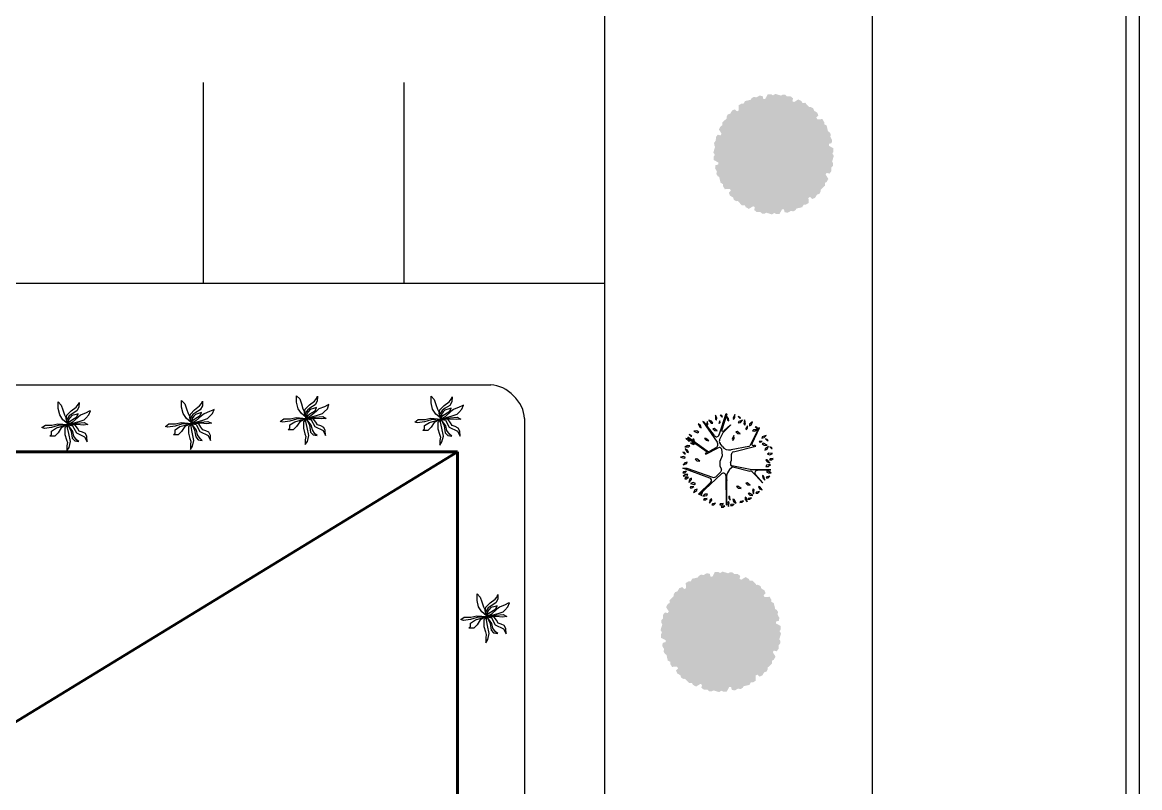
# Model space of a CAD drawing. Header units: millimetres. Extents: x -273369 to 399464, y -35443 to 194245.
# Drawn here: x -162076 to -145369, y -2983 to 8457 of the extents above; entities that cross this region are included whole.
import ezdxf

# ---------------------------------------------------------------- set-up
doc = ezdxf.new("R2010")
doc.units = ezdxf.units.MM
doc.linetypes.add('ACAD_ISO02W100', pattern=[15, 12, -3])
doc.layers.add('TREES', color=3, linetype='Continuous')

# ---------------------------------------------------------------- blocks, each defined once
blk = doc.blocks.new('R_TREE13')
at = {"layer": 'TREES', "color": 3}
for p, q in [((-345, 1304), (-377, 1278)), ((-343, 1279), (-345, 1304)), ((-197, 1314), (-209, 1201)), ((-164, 1237), (-197, 1314)), ((-18, 1279), (-61, 1330)), ((-61, 1330), (-45, 1241)), ((-659, 1066), (-719, 1123)), ((-719, 1123), (-685, 1015)), ((-685, 1015), (-647, 998)), ((-647, 998), (-659, 1066)), ((-622, 1111), (-575, 1160)), ((-609, 1159), (-622, 1111)), ((-577, 1185), (-609, 1159)), ((-575, 1160), (-577, 1185)), ((-549, 1013), (-558, 945)), ((-531, 966), (-549, 1013)), ((-445, 1154), (-496, 1052)), ((-496, 1052), (-481, 1013)), ((-481, 1013), (-441, 1070)), ((-441, 1070), (-445, 1154)), ((-331, 1155), (-407, 1192)), ((-407, 1192), (-341, 1098)), ((-390, 1229), (-343, 1279)), ((-377, 1278), (-390, 1229)), ((-341, 1098), (-300, 1093)), ((-300, 1093), (-331, 1155)), ((-209, 1201), (-182, 1170)), ((-182, 1170), (-164, 1237)), ((-45, 1241), (-16, 1223)), ((-22, 1158), (-23, 1117)), ((-23, 1117), (36, 1153)), ((66, 1231), (-22, 1158)), ((-16, 1223), (-18, 1279)), ((36, 1153), (66, 1231)), ((171, 1185), (117, 1250)), ((117, 1250), (138, 1137)), ((138, 1137), (174, 1116)), ((174, 1116), (171, 1185)), ((282, 874), (269, 1263)), ((269, 1263), (269, 710)), ((359, 1276), (301, 1178)), ((301, 1178), (314, 1138)), ((314, 1138), (357, 1192)), ((327, 719), (646, 1029)), ((357, 1192), (359, 1276)), ((646, 1029), (405, 821)), ((455, 1062), (436, 1025)), ((436, 1025), (505, 1034)), ((497, 1186), (454, 1238)), ((454, 1238), (471, 1148)), ((565, 1093), (455, 1062)), ((471, 1148), (499, 1130)), ((499, 1130), (497, 1186)), ((505, 1034), (565, 1093)), ((850, 1016), (758, 949)), ((815, 940), (850, 1016)), ((-1040, 708), (-1119, 736)), ((-1119, 736), (-1044, 651)), ((-1044, 651), (-1002, 651)), ((-1002, 651), (-1040, 708)), ((-973, 812), (-925, 861)), ((-960, 860), (-973, 812)), ((-927, 886), (-960, 860)), ((-939, 940), (-948, 923)), ((-948, 923), (-425, 655)), ((-493, 719), (-939, 940)), ((-925, 861), (-927, 886)), ((-881, 876), (-886, 762)), ((-886, 762), (-857, 733)), ((-844, 801), (-881, 876)), ((-857, 733), (-844, 801)), ((-558, 945), (-542, 926)), ((-542, 926), (-531, 966)), ((-415, 833), (-435, 808)), ((-435, 808), (-428, 769)), ((-249, 180), (-415, 833)), ((269, 710), (159, 141)), ((184, 161), (306, 655)), ((715, 670), (646, 579)), ((703, 587), (715, 670)), ((758, 949), (753, 908)), ((753, 908), (815, 940)), ((851, 781), (819, 755)), ((819, 755), (886, 735)), ((964, 764), (851, 781)), ((886, 735), (964, 764)), ((940, 887), (898, 939)), ((898, 939), (914, 849)), ((914, 849), (943, 832)), ((943, 832), (940, 887)), ((1012, 739), (943, 648)), ((943, 648), (951, 607)), ((951, 607), (1000, 656)), ((1000, 656), (1012, 739)), ((1121, 650), (1078, 702)), ((1078, 702), (1095, 612)), ((1123, 595), (1121, 650)), ((-1266, 317), (-1219, 367)), ((-1254, 366), (-1266, 317)), ((-1221, 391), (-1254, 366)), ((-1219, 367), (-1221, 391)), ((-1091, 529), (-1169, 498)), ((-1169, 498), (-1055, 484)), ((-1101, 391), (-1166, 444)), ((-1166, 444), (-1125, 338)), ((-1125, 338), (-1086, 323)), ((-1086, 323), (-1101, 391)), ((-1024, 511), (-1091, 529)), ((-1055, 484), (-1024, 511)), ((-998, 587), (-920, 539)), ((-931, 584), (-998, 587)), ((-888, 549), (-931, 584)), ((-920, 539), (-888, 549)), ((-770, 380), (-839, 289)), ((-782, 297), (-770, 380)), ((-401, 623), (-307, 119)), ((646, 579), (654, 538)), ((654, 538), (703, 587)), ((812, 401), (743, 310)), ((800, 318), (812, 401)), ((1082, 555), (1061, 519)), ((1061, 519), (1130, 523)), ((1194, 577), (1082, 555)), ((1095, 612), (1123, 595)), ((1130, 523), (1194, 577)), ((1208, 423), (1166, 475)), ((1166, 475), (1182, 385)), ((1182, 385), (1211, 368)), ((1211, 368), (1208, 423)), ((-1244, 227), (-1327, 220)), ((-1327, 220), (-1223, 173)), ((-1217, 43), (-1275, -18)), ((-1275, -18), (-1166, 15)), ((-1185, 189), (-1244, 227)), ((-1223, 173), (-1185, 189)), ((-1149, 53), (-1217, 43)), ((-1166, 15), (-1149, 53)), ((-861, -84), (-1032, 100)), ((-1032, 100), (-1019, 100)), ((-1019, 100), (-797, -126)), ((-839, 289), (-831, 248)), ((-831, 248), (-782, 297)), ((-639, 199), (-723, 193)), ((-723, 193), (-619, 146)), ((-581, 162), (-639, 199)), ((-619, 146), (-581, 162)), ((-5, 131), (-181, 127)), ((61, 100), (-5, 131)), ((96, 99), (130, 98)), ((743, 310), (751, 269)), ((751, 269), (800, 318)), ((1052, 80), (1032, 53)), ((1032, 53), (1087, 50)), ((1143, 87), (1052, 80)), ((1087, 50), (1143, 87)), ((1129, 204), (1120, 164)), ((1120, 164), (1184, 188)), ((1229, 259), (1129, 204)), ((1184, 188), (1229, 259)), ((1218, 62), (1184, 38)), ((1184, 38), (1249, 13)), ((1329, 37), (1218, 62)), ((1249, 13), (1329, 37)), ((1301, 150), (1259, 202)), ((1259, 202), (1275, 112)), ((1275, 112), (1303, 95)), ((1303, 95), (1301, 150)), ((-1359, -26), (-1337, -13)), ((-737, -234), (-1359, -26)), ((-1337, -13), (-855, -161)), ((-1308, -204), (-1260, -154)), ((-1295, -155), (-1308, -204)), ((-1234, -296), (-1307, -336)), ((-1262, -129), (-1295, -155)), ((-1260, -154), (-1262, -129)), ((-1165, -307), (-1234, -296)), ((-1193, -337), (-1165, -307)), ((-1099, -205), (-1149, -208)), ((-1149, -208), (-1088, -238)), ((-1124, -699), (-526, -285)), ((-1065, -228), (-1099, -205)), ((-1088, -238), (-1065, -228)), ((-853, -283), (-922, -374)), ((-865, -366), (-853, -283)), ((-855, -161), (-849, -121)), ((-797, -126), (-603, -217)), ((-414, -147), (-494, -205)), ((-183, -615), (-366, -258)), ((-342, -168), (-337, -165)), ((-337, -165), (-133, -139)), ((-133, -139), (30, -206)), ((30, -206), (168, -206)), ((168, -206), (252, -166)), ((330, -180), (456, -303)), ((979, -799), (385, -163)), ((436, -38), (1280, -25)), ((1275, -4), (576, -8)), ((1281, -159), (1238, -107)), ((1238, -107), (1254, -197)), ((1254, -197), (1283, -215)), ((1280, -25), (1275, -4)), ((1283, -215), (1281, -159)), ((1348, -118), (1305, -66)), ((1305, -66), (1321, -156)), ((1321, -156), (1350, -173)), ((1350, -173), (1348, -118)), ((-1307, -336), (-1193, -337)), ((-1134, -454), (-1163, -532)), ((-1163, -532), (-1077, -458)), ((-1076, -416), (-1134, -454)), ((-1038, -554), (-1121, -567)), ((-1121, -567), (-1015, -607)), ((-717, -365), (-1108, -662)), ((-1077, -458), (-1076, -416)), ((-978, -588), (-1038, -554)), ((-1015, -607), (-978, -588)), ((-922, -374), (-914, -415)), ((-914, -415), (-865, -366)), ((-273, -578), (-678, -1139)), ((-647, -1139), (-250, -575)), ((-570, -525), (-639, -615)), ((-639, -615), (-631, -656)), ((-631, -656), (-582, -608)), ((-582, -608), (-570, -525)), ((-367, -324), (-269, -501)), ((-228, -577), (-198, -630)), ((-198, -630), (-183, -615)), ((506, -499), (221, -1281)), ((225, -1166), (483, -418)), ((628, -471), (968, -824)), ((975, -562), (977, -631)), ((1010, -584), (975, -562)), ((977, -631), (1029, -697)), ((1029, -697), (1010, -584)), ((1094, -576), (1110, -666)), ((1136, -628), (1094, -576)), ((1141, -443), (1101, -452)), ((1101, -452), (1150, -500)), ((1138, -683), (1136, -628)), ((1233, -511), (1141, -443)), ((1150, -500), (1233, -511)), ((1276, -386), (1233, -334)), ((1233, -334), (1249, -424)), ((1249, -424), (1278, -441)), ((1278, -441), (1276, -386)), ((-1108, -662), (-1124, -699)), ((-1012, -770), (-1063, -836)), ((-1063, -836), (-958, -791)), ((-945, -751), (-1012, -770)), ((-958, -791), (-945, -751)), ((-819, -815), (-857, -873)), ((-857, -873), (-851, -957)), ((-851, -957), (-803, -853)), ((-803, -853), (-819, -815)), ((-594, -951), (-625, -991)), ((-625, -991), (-562, -965)), ((-554, -941), (-594, -951)), ((-562, -965), (-554, -941)), ((-473, -944), (-504, -990)), ((-461, -975), (-473, -944)), ((24, -787), (-45, -878)), ((-45, -878), (-37, -919)), ((-37, -919), (12, -870)), ((12, -870), (24, -787)), ((666, -914), (639, -978)), ((660, -1059), (689, -949)), ((689, -949), (666, -914)), ((791, -1015), (748, -963)), ((748, -963), (765, -1053)), ((826, -865), (851, -929)), ((866, -873), (826, -865)), ((851, -929), (922, -973)), ((922, -973), (866, -873)), ((912, -713), (876, -733)), ((876, -733), (937, -764)), ((1020, -750), (912, -713)), ((937, -764), (1020, -750)), ((968, -824), (979, -799)), ((1110, -666), (1138, -683)), ((-746, -1095), (-698, -1045)), ((-733, -1046), (-746, -1095)), ((-700, -1021), (-733, -1046)), ((-698, -1045), (-700, -1021)), ((-678, -1139), (-647, -1139)), ((-636, -1194), (-559, -1109)), ((-616, -1112), (-636, -1194)), ((-563, -1068), (-616, -1112)), ((-559, -1109), (-563, -1068)), ((-504, -990), (-500, -1057)), ((-500, -1057), (-461, -975)), ((-422, -1075), (-433, -1144)), ((-433, -1144), (-394, -1218)), ((-391, -1104), (-422, -1075)), ((-394, -1218), (-391, -1104)), ((-294, -1140), (-340, -1210)), ((-340, -1210), (-239, -1157)), ((-229, -1117), (-294, -1140)), ((-240, -1281), (-193, -1231)), ((-228, -1232), (-240, -1281)), ((-239, -1157), (-229, -1117)), ((-195, -1206), (-228, -1232)), ((-193, -1231), (-195, -1206)), ((-85, -1202), (-116, -1264)), ((-116, -1264), (-100, -1346)), ((-100, -1346), (-64, -1238)), ((-64, -1238), (-85, -1202)), ((47, -1151), (64, -1218)), ((86, -1165), (47, -1151)), ((64, -1218), (130, -1270)), ((130, -1270), (86, -1165)), ((221, -1281), (225, -1166)), ((353, -1226), (310, -1174)), ((310, -1174), (326, -1264)), ((326, -1264), (355, -1281)), ((355, -1281), (353, -1226)), ((406, -1130), (403, -1199)), ((403, -1199), (451, -1268)), ((440, -1155), (406, -1130)), ((451, -1268), (440, -1155)), ((528, -1169), (485, -1117)), ((485, -1117), (502, -1207)), ((502, -1207), (530, -1225)), ((547, -1026), (506, -1030)), ((506, -1030), (549, -1084)), ((530, -1225), (528, -1169)), ((631, -1104), (547, -1026)), ((549, -1084), (631, -1104)), ((639, -978), (660, -1059)), ((765, -1053), (793, -1070)), ((793, -1070), (791, -1015))]:
    blk.add_line(p, q, dxfattribs=at)
for centre, radius, start, end in [((-473, 760), 45.5, 243.64, 10.6014), ((-446, 614), 45.5, 10.6014, 62.8786), ((356, 877), 74.2, 181.8634, 310.8225), ((379, 666), 74.2, 134.2448, 188.0202), ((-569, 70), 267, 305.6088, 10.6014), ((-182, 197), 69.3, 194.2079, 271.0805), ((80, 142), 45.5, 245.2333, 290.9483), ((113, 140), 45.5, 290.9483, 1.3032), ((501, 356), 372, 211.6861, 281.6811), ((-894, -115), 45.5, 351.8668, 43.0362), ((-761, -305), 74.2, 305.6088, 71.5971), ((-559, -115), 111, 246.551, 305.6088), ((-464, -377), 111, 28.8202, 123.7178), ((-304, -226), 69.3, 123.3556, 207.1442), ((281, -229), 69.3, 45.654, 114.8963), ((439, -112), 74.2, 91.721, 223.4992), ((378, -382), 111, 341.1475, 45.654), ((-334, -537), 74.2, 322.3062, 28.8202), ((-239, -584), 13.6, 28.8202, 142.9276), ((576, -524), 74.2, 45.654, 159.9847)]:
    blk.add_arc(centre, radius, start, end, dxfattribs=at)
blk = doc.blocks.new('R_TREE8')
at = {"layer": 'TREES', "color": 3}
for p, q in [((-86, 880), (-139, 649)), ((-4, 1005), (-86, 880)), ((-4, 818), (-4, 1005)), ((-694, 461), (-793, 655)), ((-793, 655), (-781, 455)), ((-781, 455), (-723, 336)), ((-372, 304), (-694, 461)), ((-308, 624), (-466, 649)), ((-466, 649), (-378, 580)), ((-378, 580), (-279, 436)), ((-209, 517), (-308, 624)), ((-279, 436), (-238, 254)), ((-168, 254), (-209, 517)), ((-139, 649), (-74, 336)), ((-22, 686), (-4, 818)), ((13, 580), (-22, 686)), ((72, 367), (13, 580)), ((-822, -15), (-647, 4)), ((-723, 336), (-606, 279)), ((-647, 4), (-407, -15)), ((-606, 279), (-483, 242)), ((-483, 242), (-413, 129)), ((-413, 129), (-326, 10)), ((-226, 35), (-372, 304)), ((-326, 10), (-40, -12)), ((-238, 254), (-40, -12)), ((-40, -12), (-226, 35)), ((-40, -12), (-168, 254)), ((-74, 336), (-28, 110)), ((-40, -12), (72, 117)), ((405, 115), (-40, -12)), ((-40, -12), (214, 115)), ((-28, 110), (-40, -12)), ((-40, -12), (340, 17)), ((72, 117), (72, 367)), ((214, 115), (341, 305)), ((340, 17), (597, 98)), ((341, 305), (468, 432)), ((580, 4), (352, -46)), ((595, 242), (405, 115)), ((468, 432), (659, 432)), ((837, 4), (580, 4)), ((659, 432), (595, 369)), ((595, 369), (595, 242)), ((597, 98), (872, 135)), ((971, 104), (837, 4)), ((872, 135), (971, 104)), ((-865, -393), (-927, -553)), ((-738, -266), (-865, -393)), ((-682, -90), (-822, -15)), ((-752, -472), (-536, -384)), ((-675, -203), (-738, -266)), ((-402, -65), (-682, -90)), ((-484, -139), (-675, -203)), ((-536, -384), (-437, -303)), ((-40, -12), (-484, -139)), ((-390, -315), (-442, -434)), ((-442, -434), (-361, -409)), ((-437, -303), (-220, -109)), ((-407, -15), (-40, -12)), ((-40, -12), (-402, -65)), ((-180, -190), (-390, -315)), ((-390, -547), (-215, -434)), ((-361, -409), (-197, -365)), ((-220, -109), (-40, -12)), ((-215, -434), (-98, -353)), ((-197, -365), (-133, -290)), ((-86, -121), (-180, -190)), ((-4, -378), (-168, -547)), ((-133, -290), (-69, -209)), ((-98, -353), (-4, -215)), ((-40, -12), (-86, -121)), ((-69, -209), (-40, -12)), ((352, -46), (-40, -12)), ((-40, -12), (25, -234)), ((-4, -215), (-22, -59)), ((-22, -59), (151, -203)), ((25, -234), (-4, -378)), ((87, -393), (24, -266)), ((151, -584), (87, -393)), ((151, -203), (278, -393)), ((278, -393), (341, -647)), ((-927, -553), (-875, -534)), ((-875, -534), (-752, -472)), ((-477, -878), (-472, -691)), ((-442, -791), (-477, -878)), ((-472, -691), (-390, -547)), ((-361, -691), (-442, -791)), ((-168, -547), (-361, -691)), ((214, -774), (151, -584)), ((341, -901), (214, -774)), ((341, -647), (341, -901))]:
    blk.add_line(p, q, dxfattribs=at)

msp = doc.modelspace()

# ---------------------------------------------------------------- hatches: boundary and pattern name
h = msp.add_hatch(color=256)
h.dxf.hatch_style = 1
h.set_gradient(color1=(153, 204, 0), color2=(51, 51, 51), rotation=208, tint=1)
h.paths.add_polyline_path([(-150816.776, 7387.963), (-150852.619, 7366.408), (-150877.709, 7381.435), (-150930.892, 7381.281), (-150967.053, 7313.855), (-150995.997, 7313.855), (-151007.894, 7355.927), (-151052.965, 7362.307), (-151101.672, 7335.56), (-151138.458, 7343.399), (-151172.411, 7321.743), (-151183.861, 7300.311), (-151270.616, 7280.106), (-151290.879, 7243.517), (-151320.122, 7243.986), (-151366.102, 7217.261), (-151363.706, 7140.788), (-151388.773, 7126.316), (-151420.112, 7156.803), (-151462.334, 7139.792), (-151491.142, 7092.275), (-151526.919, 7080.671), (-151545.495, 7044.94), (-151544.695, 7020.655), (-151609.724, 6959.779), (-151608.979, 6917.96), (-151634.538, 6903.745), (-151660.995, 6857.611), (-151620.684, 6792.581), (-151635.156, 6767.515), (-151677.54, 6778.247), (-151705.601, 6742.405), (-151706.79, 6686.85), (-151731.972, 6658.912), (-151730.194, 6618.68), (-151717.358, 6598.048), (-151743.237, 6512.814), (-151721.682, 6476.97), (-151736.71, 6451.88), (-151736.555, 6398.697), (-151669.13, 6362.536), (-151669.13, 6333.592), (-151711.202, 6321.695), (-151717.582, 6276.624), (-151690.834, 6227.917), (-151698.674, 6191.131), (-151677.018, 6157.179), (-151655.586, 6145.728), (-151635.38, 6058.974), (-151598.792, 6038.71), (-151599.26, 6009.467), (-151572.536, 5963.487), (-151496.063, 5965.883), (-151481.591, 5940.817), (-151512.077, 5909.478), (-151495.067, 5867.255), (-151447.55, 5838.448), (-151435.946, 5802.67), (-151400.215, 5784.095), (-151375.929, 5784.894), (-151315.053, 5719.865), (-151273.235, 5720.61), (-151259.019, 5695.051), (-151212.885, 5668.594), (-151147.856, 5708.905), (-151122.789, 5694.433), (-151133.522, 5652.049), (-151097.679, 5623.989), (-151042.124, 5622.799), (-151014.186, 5597.617), (-150973.955, 5599.396), (-150953.323, 5612.231), (-150868.088, 5586.352), (-150832.245, 5607.907), (-150807.154, 5592.88), (-150753.972, 5593.034), (-150717.811, 5660.459), (-150688.866, 5660.459), (-150676.969, 5618.387), (-150631.898, 5612.008), (-150583.192, 5638.755), (-150546.405, 5630.915), (-150512.453, 5652.572), (-150501.003, 5674.004), (-150414.248, 5694.209), (-150393.984, 5730.797), (-150364.742, 5730.329), (-150318.762, 5757.053), (-150321.158, 5833.526), (-150296.091, 5847.999), (-150264.752, 5817.512), (-150222.53, 5834.522), (-150193.722, 5882.039), (-150157.944, 5893.643), (-150139.369, 5929.374), (-150140.169, 5953.66), (-150075.14, 6014.536), (-150075.885, 6056.354), (-150050.326, 6070.57), (-150023.868, 6116.704), (-150064.18, 6181.733), (-150049.707, 6206.8), (-150007.324, 6196.067), (-149979.263, 6231.91), (-149978.074, 6287.465), (-149952.891, 6315.403), (-149954.67, 6355.634), (-149967.506, 6376.266), (-149941.627, 6461.501), (-149963.181, 6497.344), (-149948.154, 6522.435), (-149948.308, 6575.617), (-150015.734, 6611.778), (-150015.734, 6640.723), (-149973.662, 6652.62), (-149967.282, 6697.691), (-149994.029, 6746.398), (-149986.19, 6783.184), (-150007.846, 6817.136), (-150029.278, 6828.586), (-150049.483, 6915.341), (-150086.072, 6935.605), (-150085.603, 6964.847), (-150112.328, 7010.828), (-150188.801, 7008.431), (-150203.273, 7033.498), (-150172.786, 7064.837), (-150189.797, 7107.06), (-150237.314, 7135.867), (-150248.918, 7171.645), (-150284.649, 7190.22), (-150308.934, 7189.42), (-150369.81, 7254.449), (-150411.629, 7253.704), (-150425.844, 7279.263), (-150471.978, 7305.721), (-150537.008, 7265.409), (-150562.075, 7279.882), (-150551.342, 7322.265), (-150587.184, 7350.326), (-150642.739, 7351.515), (-150670.677, 7376.698), (-150710.909, 7374.919), (-150731.541, 7362.084)])
h = msp.add_hatch(color=256)
h.dxf.hatch_style = 1
h.set_gradient(color1=(153, 204, 0), color2=(51, 51, 51), rotation=208, tint=1)
h.paths.add_polyline_path([(-151657.637, -1554.367), (-151621.794, -1532.812), (-151596.703, -1547.84), (-151543.521, -1547.685), (-151507.36, -1480.26), (-151478.415, -1480.26), (-151466.518, -1522.332), (-151421.447, -1528.712), (-151372.741, -1501.964), (-151335.954, -1509.804), (-151302.002, -1488.148), (-151290.552, -1466.716), (-151203.797, -1446.51), (-151183.533, -1409.922), (-151154.291, -1410.39), (-151108.311, -1383.666), (-151110.707, -1307.193), (-151085.64, -1292.721), (-151054.301, -1323.207), (-151012.079, -1306.197), (-150983.271, -1258.68), (-150947.493, -1247.076), (-150928.918, -1211.345), (-150929.718, -1187.059), (-150864.689, -1126.183), (-150865.434, -1084.365), (-150839.875, -1070.149), (-150813.417, -1024.015), (-150853.729, -958.986), (-150839.257, -933.919), (-150796.873, -944.652), (-150768.812, -908.809), (-150767.623, -853.254), (-150742.44, -825.316), (-150744.219, -785.085), (-150757.055, -764.453), (-150731.176, -679.218), (-150752.73, -643.375), (-150737.703, -618.284), (-150737.857, -565.102), (-150805.283, -528.941), (-150805.283, -499.996), (-150763.211, -488.099), (-150756.831, -443.028), (-150783.578, -394.322), (-150775.739, -357.535), (-150797.395, -323.583), (-150818.827, -312.133), (-150839.033, -225.378), (-150875.621, -205.114), (-150875.152, -175.872), (-150901.877, -129.892), (-150978.35, -132.288), (-150992.822, -107.221), (-150962.335, -75.882), (-150979.346, -33.66), (-151026.863, -4.852), (-151038.467, 30.926), (-151074.198, 49.501), (-151098.483, 48.701), (-151159.359, 113.73), (-151201.178, 112.985), (-151215.393, 138.544), (-151261.528, 165.002), (-151326.557, 124.69), (-151351.624, 139.163), (-151340.891, 181.546), (-151376.733, 209.607), (-151432.288, 210.796), (-151460.226, 235.979), (-151500.458, 234.2), (-151521.09, 221.364), (-151606.325, 247.243), (-151642.168, 225.689), (-151667.258, 240.716), (-151720.441, 240.562), (-151756.602, 173.136), (-151785.547, 173.136), (-151797.443, 215.208), (-151842.514, 221.588), (-151891.221, 194.841), (-151928.007, 202.68), (-151961.96, 181.024), (-151973.41, 159.592), (-152060.165, 139.387), (-152080.428, 102.798), (-152109.671, 103.267), (-152155.651, 76.542), (-152153.255, 0.069), (-152178.322, -14.403), (-152209.661, 16.084), (-152251.883, -0.927), (-152280.691, -48.444), (-152316.468, -60.048), (-152335.044, -95.779), (-152334.244, -120.064), (-152399.273, -180.94), (-152398.528, -222.759), (-152424.087, -236.974), (-152450.545, -283.108), (-152410.233, -348.138), (-152424.705, -373.205), (-152467.089, -362.472), (-152495.15, -398.314), (-152496.339, -453.869), (-152521.522, -481.807), (-152519.743, -522.039), (-152506.907, -542.671), (-152532.786, -627.906), (-152511.232, -663.749), (-152526.259, -688.839), (-152526.104, -742.022), (-152458.679, -778.183), (-152458.679, -807.127), (-152500.751, -819.024), (-152507.131, -864.095), (-152480.383, -912.802), (-152488.223, -949.588), (-152466.567, -983.541), (-152445.135, -994.991), (-152424.929, -1081.746), (-152388.341, -1102.009), (-152388.809, -1131.252), (-152362.085, -1177.232), (-152285.612, -1174.836), (-152271.14, -1199.903), (-152301.626, -1231.242), (-152284.616, -1273.464), (-152237.099, -1302.272), (-152225.495, -1338.049), (-152189.764, -1356.625), (-152165.478, -1355.825), (-152104.602, -1420.854), (-152062.784, -1420.109), (-152048.569, -1445.668), (-152002.434, -1472.125), (-151937.405, -1431.814), (-151912.338, -1446.286), (-151923.071, -1488.67), (-151887.228, -1516.731), (-151831.674, -1517.92), (-151803.735, -1543.102), (-151763.504, -1541.324), (-151742.872, -1528.488)])

# ---------------------------------------------------------------- linework, layer by layer
for p, q in [((-145368.737, -35442.676), (-145368.737, 52557.324)), ((-149368.737, 47557.324), (-149368.737, -30442.676)), ((-153368.737, 12557.324), (-153368.737, -12102.676)), ((-159368.737, 4557.324), (-159368.737, 7557.324)), ((-156368.737, 4557.324), (-156368.737, 7557.324)), ((-174648.737, 4557.324), (-153368.737, 4557.324)), ((-173448.737, 3037.324), (-155068.737, 3037.324)), ((-154568.737, 2537.324), (-154568.737, -8542.676))]:
    msp.add_line(p, q)
at = {"linetype": 'ACAD_ISO02W100'}
msp.add_line((-145568.737, -30442.676), (-145568.737, 8557.324), dxfattribs=at)
at = {"lineweight": 60}
for p, q in [((-155568.737, 2037.324), (-171948.737, 2037.324)), ((-163758.737, -2962.676), (-155568.737, 2037.324)), ((-155568.737, 2037.324), (-155568.737, -9042.676))]:
    msp.add_line(p, q, dxfattribs=at)
msp.add_open_spline([(-154568.737, 2537.324), (-154568.737, 2773.026), (-154833.035, 3037.324), (-155068.737, 3037.324)], degree=3)

# ---------------------------------------------------------------- block references
for name, p, xscale, yscale, zscale, rotation in [('R_TREE8', (-157846.382, 2531.169), 0.383444302622244, 0.383444302622244, 0.383444302622244, 180), ('R_TREE8', (-157846.382, 2531.169), 0.383444302622244, 0.383444302622244, 0.383444302622244, 180), ('R_TREE8', (-155834.102, 2521.985), 0.383444302622244, 0.383444302622244, 0.383444302622244, 180), ('R_TREE8', (-161411.518, 2439.344), 0.383444302622244, 0.383444302622244, 0.383444302622244, 180), ('R_TREE8', (-159564.629, 2457.71), 0.383444302622244, 0.383444302622244, 0.383444302622244, 180), ('R_TREE13', (-151537.573, 1907.854), 0.5177606510868751, 0.5177606510868751, 0.5177606510868751, 270), ('R_TREE8', (-155146.624, -431.279), 0.383444302622244, 0.383444302622244, 0.383444302622244, 180)]:
    msp.add_blockref(name, p, dxfattribs=dict(xscale=xscale, yscale=yscale, zscale=zscale, rotation=rotation))

doc.saveas('drawing.dxf')
